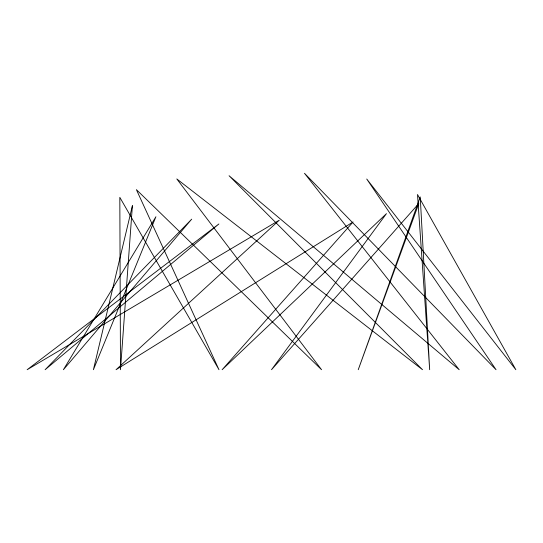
<?xml version="1.0" encoding="UTF-8"?>
<svg xmlns="http://www.w3.org/2000/svg" width="543" height="543" viewBox="0 0 543 543"><rect width="100%" height="100%" fill="white"/><g stroke="black" fill="none" stroke-linecap="round" stroke-linejoin="round"><path stroke-width="0.81" d="M132.39 205.736L120.485 369.708L119.82 197.367L218.978 369.708L136.388 189.636L321.558 369.708L176.808 178.946L422.515 369.708L229.065 175.735L459.188 369.708L304.48 173.292L496.037 369.708L366.735 179.02L515.85 369.708L417.499 194.496L429.676 369.708L420.228 196.912L358.244 369.708L418.796 203.544L271.5 369.708L386.453 213.643L222.141 369.708L353.065 221.978L116.046 369.708L279.258 220.207L27.15 369.708L218.897 223.96L45.123 369.708L191.699 219.168L63.402 369.708L155.909 216.752L93.403 369.708L132.39 205.736"/></g></svg>
